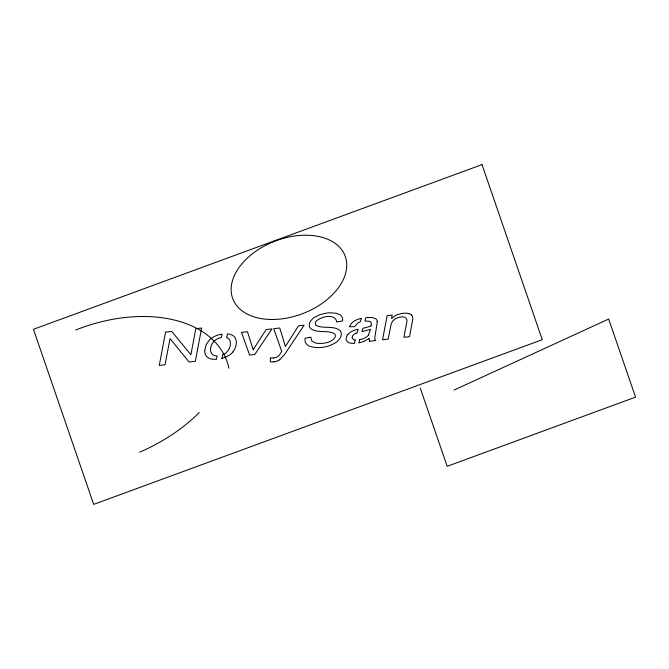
<?xml version="1.0" encoding="UTF-8"?>
<svg xmlns="http://www.w3.org/2000/svg" width="669" height="669" viewBox="0 0 669 669"><rect width="100%" height="100%" fill="white"/><g stroke="black" fill="none" stroke-linecap="round" stroke-linejoin="round"><path stroke-width="1" d="M270.335 361.753L270.435 357.99M371.119 325.828L371.337 323.186L370.358 321.714A6.422 4.148 -21 0 0 369.639 321.371L364.914 320.995L365.859 317.574L372.123 317.474L375.995 318.904A9.483 6.121 -21 0 1 377.174 321.488M221.916 358.492L222.744 354.821M371.078 326.02L365.985 327.551A82.688 53.369 -21 0 1 362.907 328.245L361.946 331.707L370.45 329.324L368.485 335.01M355.231 339.994L354.261 343.473L350.088 343.105A9.391 6.063 -21 0 1 348.273 342.344L347.428 341.692A8.94 5.77 -21 0 1 346.233 339.467L346.191 338.447A11.632 7.51 -21 0 1 346.283 337.72A9.659 6.23 -21 0 1 347.813 334.55M359.713 339.735L358.835 342.904A17.252 11.139 -21 0 0 363.819 341.349M232.812 352.028C235.714 348.189 237.612 342.545 235.337 337.996A14.76 9.525 -21 0 0 233.481 335.98A15.103 9.751 -21 0 0 227.485 333.898L226.615 337.711A10.194 6.581 -21 0 1 228.781 338.907L230.245 341.106L230.395 344.803A29.26 18.891 -21 0 1 230.044 346.509L228.555 350.021L226.189 352.73A9.843 6.356 -21 0 1 222.752 354.838M279.709 359.713L284.676 354.353L304.102 325.209L298.483 325.853L285.387 346.475L279.776 328.002L273.721 328.705L281.733 351.401L280.119 353.876A38.852 25.079 -21 0 1 279.508 354.746L278.756 355.699A5.427 3.504 -21 0 1 276.673 357.187A6.841 4.415 -21 0 1 273.596 357.932M453.95 390.119L608.673 319.038L635.55 397.143L447.176 466.31L420.299 388.196M363.819 341.341L365.006 340.797A26.099 16.842 -21 0 0 369.179 338.38A12.711 8.204 -21 0 0 369.714 341.249M401.977 313.435L397.269 314.698A11.691 7.543 -21 0 0 394.526 316.111L391.524 318.503L392.176 315.074L387.117 315.659L382.551 339.76L388.179 339.116L391.231 323.804L392.561 321.212L394.835 319.13A9.458 6.105 -21 0 1 399.226 317.29L400.087 317.123A11.206 7.234 -21 0 1 401.258 316.964C404.778 316.011 408.299 318.996 406.66 322.65L403.884 337.31L409.503 336.666L412.539 320.535A44.806 28.918 -21 0 0 412.714 319.197L412.765 318.21A8.555 5.519 -21 0 0 412.723 317.7A11.54 7.451 -21 0 0 411.602 315.074M369.748 341.232L375.618 340.563A13.204 8.521 -21 0 1 374.74 337.828L377.007 323.963A41.62 26.86 -21 0 0 377.199 322.483L377.216 321.48M408.767 313.602L409.779 313.928A8.003 5.168 -21 0 1 411.586 315.082M368.661 335.069A10.587 6.832 -21 0 1 359.73 339.643M355.231 339.986A5.77 3.721 -21 0 1 353.567 339.501A5.904 3.813 -21 0 1 353.14 339.208L352.989 339.083A4.976 3.211 -21 0 1 352.245 337.31M347.847 334.559A9.776 6.314 -21 0 1 351.342 331.665A14.425 9.316 -21 0 1 355.649 329.876A18.055 11.657 -21 0 1 356.477 329.641L358.216 329.215L357.02 332.911A9.316 6.013 -21 0 0 355.916 333.296M352.195 337.318A5.218 3.37 -21 0 1 355.9 333.271M232.946 352.07A15.722 10.152 -21 0 1 221.907 358.45M199.228 412.547A137.806 88.952 -21 0 1 139.654 452.169M75.798 329.984A127.369 82.212 -21 0 1 228.923 368.243M273.855 361.862A12.117 7.819 -21 0 1 270.351 361.728M279.759 359.755A8.613 5.561 -21 0 1 273.872 361.812M273.579 358.007A13.597 8.772 -21 0 1 270.452 357.965M401.977 313.46A14.71 9.491 -21 0 1 408.792 313.569M342.645 319.581L342.578 320.978L336.708 321.965C335.336 312.975 321.053 316.579 316.286 321.087A5.837 3.771 -21 0 0 315.425 322.567L315.308 324.306A5.235 3.378 -21 0 0 315.852 325.293C322.976 329.048 332.326 325.393 339.3 329.959A11.239 7.25 -21 0 1 340.538 331.289A11.39 7.351 -21 0 1 341.207 332.861L341.332 334.04A13.823 8.923 -21 0 1 341.048 335.989A12.669 8.179 -21 0 1 340.195 337.962L338.163 340.571A13.338 8.605 -21 0 1 336.03 342.394C328.195 347.387 317.566 349.318 308.794 345.898A14.86 9.592 -21 0 1 306.887 344.485A15.947 10.294 -21 0 1 305.95 343.306A15.705 10.135 -21 0 1 305.097 341.307L305.005 338.221L310.784 337.201L311.905 341.081L315.308 342.971A16.031 10.344 -21 0 0 317.549 343.389C323.395 343.682 330.361 342.929 334.441 338.255A6.707 4.332 -21 0 0 335.202 336.75L335.328 335.261A6.054 3.905 -21 0 0 334.801 334.032C327.835 329.441 317.926 333.747 310.96 328.78A10.679 6.891 -21 0 1 309.931 327.576A10.696 6.899 -21 0 1 309.312 325.678L309.546 323.411A11.95 7.71 -21 0 1 310.734 320.936L312.256 319.105A11.657 7.526 -21 0 1 314.271 317.415L319.64 314.748L326.104 313.167A30.256 19.526 -21 0 1 329.7 312.808L335.997 313.176L339.793 314.631A12.703 8.204 -21 0 1 341.315 315.994L341.7 316.529A14.066 9.082 -21 0 1 342.461 318.277L342.645 319.581M204.714 350.573L205.032 353.667L206.295 356.109A13.94 8.998 -21 0 0 207.507 357.254L208.343 357.815A14.618 9.433 -21 0 0 212.474 359.194L216.388 359.353L217.157 355.941A9.232 5.962 -21 0 1 212.968 354.888C207.858 350.857 211.429 342.202 216.321 339.442A9.149 5.904 -21 0 1 220.436 337.72L221.33 337.536L222.1 334.115L218.679 334.834A15.579 10.06 -21 0 0 212.541 337.527L211.981 337.887A13.681 8.831 -21 0 0 209.397 339.977L206.211 344.493L204.714 350.573M165.552 332.175L159.255 365.45L165.067 364.781L170.018 338.631L189.118 362.013L195.331 361.302L201.628 328.027L195.816 328.696L190.874 354.813L171.774 331.456L165.552 332.175M361.227 318.352L360.257 321.856A6.531 4.215 -21 0 0 357.898 322.893L354.695 326.648L349.31 326.731L351.376 323.503A11.005 7.108 -21 0 1 352.555 322.307A9.709 6.264 -21 0 1 354.921 320.677L357.154 319.623A19.225 12.41 -21 0 1 361.227 318.36M253.191 349.703L247.455 331.724L241.517 332.409L249.579 355.055L254.822 354.453L271.94 328.905L266.162 329.574L253.191 349.703M482.023 164.616L33.45 329.307L93.685 504.384L542.258 339.693L482.023 164.616M271.974 319.481A60.101 38.794 -21 0 0 345.271 256.428A60.101 38.794 -21 0 0 249.562 256.127A60.101 38.794 -21 0 0 271.974 319.481"/></g></svg>
